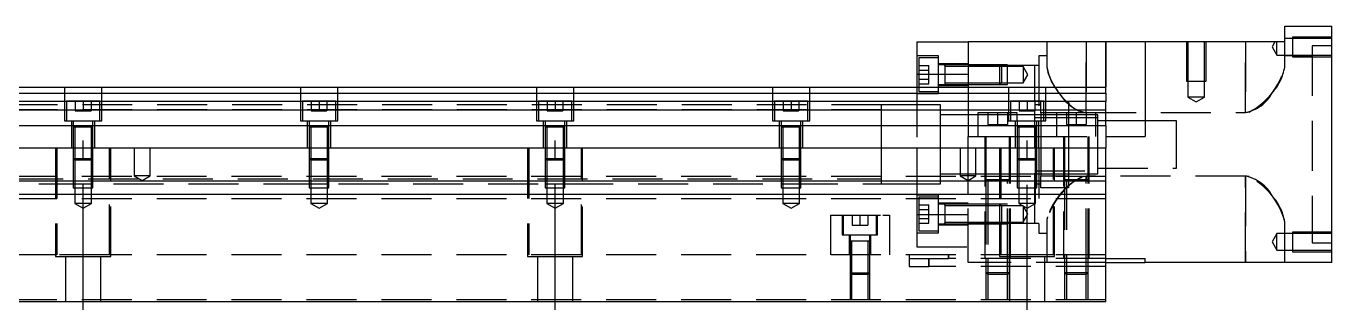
# Model space of a CAD drawing. Extents: x -20 to 986, y -280 to 102.
# Drawn here: x 485.5 to 817.5, y -239 to -167 of the extents above; entities that cross this region are included whole.
import ezdxf

# ---------------------------------------------------------------- set-up
doc = ezdxf.new("R2010")
doc.units = 0
doc.linetypes.add('CENTER', pattern=[50.8, 31.75, -6.35, 6.35, -6.35])
doc.linetypes.add('DASHED', pattern=[19.05, 12.7, -6.35])
doc.layers.get('0').update_dxf_attribs({"linetype": 'CONTINUOUS'})
doc.layers.add('CENTER', color=1, linetype='CENTER')

msp = doc.modelspace()

# ---------------------------------------------------------------- linework, layer by layer
at = {"color": 7, "linetype": 'CONTINUOUS'}
for p, q in [((805.5, -171.03), (805.5, -167.03)), ((805.5, -167.03), (817.5, -167.03)), ((817.5, -227.03), (817.5, -167.03)), ((712, -171.03), (725, -171.03)), ((712, -171.03), (712, -179.24658)), ((760, -171.03), (725, -171.03)), ((725, -171.03), (725, -182.53)), ((760, -182.53), (760, -171.03)), ((770, -171.03), (760, -171.03)), ((770, -171.03), (770, -195.03)), ((805.5, -171.03), (770, -171.03)), ((712, -179.24658), (725, -179.24658)), ((712, -179.24658), (712, -182.53)), ((473.5, -182.53), (760, -182.53)), ((760, -184.069608), (760, -182.53)), ((473.5, -184.069608), (760, -184.069608)), ((760, -184.069608), (760, -186.15154)), ((760, -186.15154), (473.5, -186.15154)), ((760, -188.366666), (473.5, -188.366666)), ((760, -188.366666), (760, -186.15154)), ((760, -192.211934), (760, -188.366666)), ((473.5, -192.211934), (760, -192.211934)), ((760, -192.211934), (760, -198.03)), ((760, -195.03), (770, -195.03)), ((760, -198.03), (0, -198.03)), ((760, -206.33), (760, -198.03)), ((760, -206.33), (0, -206.33)), ((760, -209.73), (760, -206.33)), ((760, -209.73), (0, -209.73)), ((760, -237.03), (760, -209.73)), ((760, -226.03), (770, -226.03)), ((760, -227.03), (770, -227.03)), ((770, -227.03), (770, -226.03)), ((817.5, -227.03), (770, -227.03)), ((760, -237.03), (0, -237.03))]:
    msp.add_line(p, q, dxfattribs=at)
at = {"color": 3, "linetype": 'DASHED'}
for p, q in [((745, -171.03), (745, -177.402214)), ((755, -188.952252), (755, -171.03)), ((755, -171.03), (755, -188.952252)), ((760, -171.03), (760, -182.53)), ((780.500006, -171.03), (780.500006, -181.03)), ((780.9, -171.03), (780.9, -181.03)), ((785.1, -181.03), (785.1, -171.03)), ((785.499994, -181.03), (785.499994, -171.03)), ((795.5, -171.03), (795.5, -188.952252)), ((795.5, -188.952252), (795.5, -171.03)), ((803.009982, -171.03), (802.287564, -172.281262)), ((802.287564, -172.281262), (803.5, -174.381262)), ((803.5, -174.381262), (803.5, -171.03)), ((807.5, -170.181262), (805.5, -170.181262)), ((805.5, -177.402214), (805.5, -171.03)), ((807.5, -169.781268), (807.5, -174.781258)), ((817.5, -169.781268), (807.5, -169.781268)), ((817.5, -170.181262), (807.5, -170.181262)), ((812.5, -172.03), (812.5, -222.03)), ((817.5, -172.03), (812.5, -172.03)), ((717.5, -174.60233), (712, -174.60233)), ((712.5, -175.10233), (712.5, -179.35233)), ((717.5, -175.10233), (712.5, -175.10233)), ((717.5, -179.35233), (717.5, -174.60233)), ((743, -174.53), (743, -191.03)), ((745, -174.53), (743, -174.53)), ((803.5, -174.381262), (807.5, -174.381262)), ((812.5, -174.53), (805.5, -174.53)), ((807.5, -174.381262), (817.5, -174.381262)), ((807.5, -174.781258), (817.5, -174.781258)), ((712.5, -177.04293), (715, -177.04293)), ((712.5, -178.19763), (715, -178.19763)), ((715, -178.19763), (715, -177.04293)), ((715, -180.507032), (715, -178.19763)), ((725, -176.60233), (717.5, -176.60233)), ((719.1, -176.85233), (717.5, -176.85233)), ((719.1, -176.85233), (719.095, -176.85233)), ((719.1, -176.852326), (719.1, -176.853182)), ((719.1, -176.85233), (719.1, -177.10978)), ((719.1, -177.109798), (719.1, -176.85233)), ((724.99998, -176.85233), (719.1, -176.85233)), ((719.105, -176.85233), (719.1, -176.85233)), ((719.1, -177.10978), (719.1, -179.35233)), ((724.99998, -177.25233), (719.1, -177.25233)), ((719.1, -179.2023), (719.1, -179.48317)), ((733.1, -176.85233), (725, -176.85233)), ((733.100006, -176.852336), (725, -176.852336)), ((733.27767, -177.03), (725, -177.03)), ((733.5, -177.25233), (725, -177.25233)), ((733.1, -179.35233), (733.1, -176.85233)), ((733.5, -177.25233), (733.1, -176.85233)), ((735, -176.852336), (733.10002, -176.852336)), ((735, -177.03), (733.27767, -177.03)), ((733.5, -177.25233), (733.5, -181.45233)), ((735, -177.25233), (733.50002, -177.25233)), ((735, -181.852326), (735, -176.852336)), ((742, -177.03), (735, -177.03)), ((739, -177.25233), (735, -177.25233)), ((739, -177.25233), (739, -181.45233)), ((740.212436, -179.35233), (739, -177.25233)), ((742, -186.03), (742, -177.03)), ((743, -177.03), (742, -177.03)), ((495.25, -182.53), (495.25, -191.03)), ((504.75, -191.03), (504.75, -182.53)), ((555.25, -182.53), (555.25, -191.03)), ((564.75, -191.03), (564.75, -182.53)), ((615.25, -182.53), (615.25, -191.03)), ((624.75, -191.03), (624.75, -182.53)), ((675.25, -182.53), (675.25, -191.03)), ((684.75, -191.03), (684.75, -182.53)), ((712, -182.53), (712, -198.03)), ((712.5, -179.35233), (712.5, -182.53)), ((712.5, -180.507032), (715, -180.507032)), ((712.5, -181.661732), (715, -181.661732)), ((712.5, -182.53), (712.5, -183.60233)), ((715, -181.661732), (715, -180.507032)), ((717.5, -184.10233), (717.5, -179.35233)), ((717.5, -181.85233), (719.1, -181.85233)), ((717.5, -182.10233), (725, -182.10233)), ((719.095, -181.85233), (719.1, -181.85233)), ((719.1, -179.35233), (719.1, -181.119324)), ((719.1, -181.119324), (719.1, -181.594932)), ((719.1, -181.119328), (719.1, -181.852336)), ((719.1, -181.45233), (724.99998, -181.45233)), ((719.1, -181.594932), (719.1, -181.85233)), ((719.1, -181.85233), (724.99998, -181.85233)), ((719.1, -181.85233), (719.105, -181.85233)), ((725, -181.45233), (733.5, -181.45233)), ((725, -181.852326), (733.1, -181.852326)), ((725, -181.85233), (733.1, -181.85233)), ((725, -182.53), (725, -195.03)), ((733.1, -181.85233), (733.1, -179.35233)), ((733.1, -181.85233), (733.5, -181.45233)), ((733.10002, -181.852326), (735, -181.852326)), ((733.50002, -181.45233), (735, -181.45233)), ((735, -181.45233), (739, -181.45233)), ((735.25, -182.53), (735.25, -191.03)), ((739, -181.45233), (740.212436, -179.35233)), ((744.75, -191.03), (744.75, -182.53)), ((780.500006, -181.03), (785.499994, -181.03)), ((780.9, -181.03), (780.9, -185.03)), ((785.1, -185.03), (785.1, -181.03)), ((712, -184.10233), (717.5, -184.10233)), ((712.5, -183.60233), (717.5, -183.60233)), ((783, -185.03), (780.9, -185.03)), ((780.9, -185.03), (783, -186.242436)), ((785.1, -185.03), (783, -185.03)), ((783, -186.242436), (785.1, -185.03)), ((703, -188.28), (25, -188.28)), ((703, -187.03), (473.5, -187.03)), ((504.25, -186.03), (495.75, -186.03)), ((495.75, -186.03), (495.75, -191.03)), ((498, -186.03), (498, -188.53)), ((498, -188.53), (500, -188.53)), ((500, -186.03), (500, -188.53)), ((500, -188.53), (502, -188.53)), ((502, -186.03), (502, -188.53)), ((504.25, -191.03), (504.25, -186.03)), ((564.25, -186.03), (555.75, -186.03)), ((555.75, -186.03), (555.75, -191.03)), ((558, -186.03), (558, -188.53)), ((558, -188.53), (560, -188.53)), ((560, -186.03), (560, -188.53)), ((560, -188.53), (562, -188.53)), ((562, -186.03), (562, -188.53)), ((564.25, -191.03), (564.25, -186.03)), ((624.25, -186.03), (615.75, -186.03)), ((615.75, -186.03), (615.75, -191.03)), ((618, -186.03), (618, -188.53)), ((618, -188.53), (620, -188.53)), ((620, -186.03), (620, -188.53)), ((620, -188.53), (622, -188.53)), ((622, -186.03), (622, -188.53)), ((624.25, -191.03), (624.25, -186.03)), ((684.25, -186.03), (675.75, -186.03)), ((675.75, -186.03), (675.75, -191.03)), ((678, -186.03), (678, -188.53)), ((678, -188.53), (680, -188.53)), ((680, -186.03), (680, -188.53)), ((680, -188.53), (682, -188.53)), ((682, -186.03), (682, -188.53)), ((684.25, -191.03), (684.25, -186.03)), ((703, -187.03), (702.995, -187.03)), ((703, -187.030502), (703, -187.03)), ((712, -187.03), (703, -187.03)), ((703.005, -187.03), (703, -187.03)), ((703, -197.230066), (703, -187.030502)), ((718, -187.03), (712, -187.03)), ((718, -197.03), (718, -187.03)), ((735.75, -189.03), (727.5, -189.03)), ((727.5, -189.03), (727.5, -195.03)), ((730, -189.03), (730, -192.03)), ((732.5, -189.03), (732.5, -192.03)), ((735, -189.03), (735, -192.03)), ((744.25, -186.03), (735.75, -186.03)), ((735.75, -186.03), (735.75, -191.03)), ((737.5, -189.03), (735.75, -189.03)), ((737.5, -191.03), (737.5, -189.03)), ((738, -186.03), (738, -188.53)), ((738, -188.53), (740, -188.53)), ((740, -186.03), (740, -188.53)), ((740, -188.53), (742, -188.53)), ((742, -186.03), (742, -188.53)), ((743.5, -187.03), (742, -187.03)), ((742, -191.03), (742, -188.53)), ((743.5, -189.03), (743.5, -186.03)), ((744.25, -189.03), (743.5, -189.03)), ((743.5, -189.03), (743.5, -191.03)), ((744.25, -186.03), (750.5, -186.03)), ((744.25, -191.03), (744.25, -186.03)), ((747.5, -189.03), (744.25, -189.03)), ((757.5, -189.03), (747.5, -189.03)), ((747.5, -189.03), (747.5, -195.03)), ((750, -189.03), (750, -192.03)), ((750.5, -186.03), (750.5, -189.03)), ((750.5, -189.03), (750.5, -195.03)), ((752.5, -189.03), (752.5, -192.03)), ((755, -188.952252), (795.5, -188.952252)), ((755, -189.03), (755, -192.03)), ((757.5, -195.03), (757.5, -189.03)), ((795.847748, -188.936468), (795.5, -188.952252)), ((796.192382, -188.890138), (795.847748, -188.936468)), ((796.427222, -188.841004), (796.192382, -188.890138)), ((495.25, -191.03), (504.75, -191.03)), ((497, -191.03), (497, -198.03)), ((497.5, -191.03), (497.5, -192.63)), ((502.5, -192.63), (502.5, -191.03)), ((503, -198.03), (503, -191.03)), ((555.25, -191.03), (564.75, -191.03)), ((557, -191.03), (557, -198.03)), ((557.5, -191.03), (557.5, -192.63)), ((562.5, -192.63), (562.5, -191.03)), ((563, -198.03), (563, -191.03)), ((615.25, -191.03), (624.75, -191.03)), ((617, -191.03), (617, -198.03)), ((617.5, -191.03), (617.5, -192.63)), ((622.5, -192.63), (622.5, -191.03)), ((623, -198.03), (623, -191.03)), ((675.25, -191.03), (684.75, -191.03)), ((677, -191.03), (677, -198.03)), ((677.5, -191.03), (677.5, -192.63)), ((682.5, -192.63), (682.5, -191.03)), ((683, -198.03), (683, -191.03)), ((725, -189.53), (718, -189.53)), ((727.5, -189.53), (725, -189.53)), ((735.75, -189.53), (727.5, -189.53)), ((730, -192.03), (732.5, -192.03)), ((732.5, -192.03), (735, -192.03)), ((735.25, -191.03), (744.75, -191.03)), ((737.5, -189.53), (735.75, -189.53)), ((737, -191.03), (737, -198.03)), ((742, -189.53), (737.5, -189.53)), ((737.5, -191.03), (737.5, -192.63)), ((742, -189.53), (741.995, -189.53)), ((742.005, -189.53), (742, -189.53)), ((743.5, -189.53), (742, -189.53)), ((743.5, -190.28), (742, -190.28)), ((742, -192.628864), (742, -191.03)), ((742.5, -192.63), (742.5, -191.03)), ((743, -198.03), (743, -191.03)), ((744.25, -189.53), (743.5, -189.53)), ((744.25, -190.28), (743.5, -190.28)), ((743.5, -191.03), (743.5, -195.03)), ((747.5, -189.53), (744.25, -189.53)), ((747.5, -190.28), (744.25, -190.28)), ((750.5, -189.53), (747.5, -189.53)), ((750.5, -190.28), (747.5, -190.28)), ((750, -192.03), (752.5, -192.03)), ((757.5, -189.53), (750.5, -189.53)), ((757.5, -190.28), (750.5, -190.28)), ((752.5, -192.03), (755, -192.03)), ((758, -189.53), (757.5, -189.53)), ((758, -190.28), (757.5, -190.28)), ((758, -195.03), (758, -189.53)), ((760, -191.03), (758, -191.03)), ((770, -191.03), (760, -191.03)), ((778, -191.03), (770, -191.03)), ((778, -197.03), (778, -191.03)), ((497.5, -192.625), (497.5, -192.63)), ((497.757468, -192.63), (497.5, -192.63)), ((497.5, -192.63), (497.5, -198.02998)), ((497.5, -192.63), (497.5, -192.635)), ((502.242552, -192.63), (497.757468, -192.63)), ((497.9, -192.63), (497.9, -198.02998)), ((502.1, -198.02998), (502.1, -192.63)), ((502.5, -192.63), (502.242552, -192.63)), ((502.5, -192.63), (502.5, -192.625)), ((502.5, -198.02998), (502.5, -192.63)), ((502.5, -192.635), (502.5, -192.63)), ((557.5, -192.625), (557.5, -192.63)), ((557.757468, -192.63), (557.5, -192.63)), ((557.5, -192.63), (557.5, -198.02998)), ((557.5, -192.63), (557.5, -192.635)), ((562.242552, -192.63), (557.757468, -192.63)), ((557.9, -192.63), (557.9, -198.02998)), ((562.1, -198.02998), (562.1, -192.63)), ((562.5, -192.63), (562.242552, -192.63)), ((562.5, -192.63), (562.5, -192.625)), ((562.5, -198.02998), (562.5, -192.63)), ((562.5, -192.635), (562.5, -192.63)), ((617.5, -192.625), (617.5, -192.63)), ((617.757468, -192.63), (617.5, -192.63)), ((617.5, -192.63), (617.5, -198.02998)), ((617.5, -192.63), (617.5, -192.635)), ((622.242552, -192.63), (617.757468, -192.63)), ((617.9, -192.63), (617.9, -198.02998)), ((622.1, -198.02998), (622.1, -192.63)), ((622.5, -192.63), (622.242552, -192.63)), ((622.5, -192.63), (622.5, -192.625)), ((622.5, -198.02998), (622.5, -192.63)), ((622.5, -192.635), (622.5, -192.63)), ((677.5, -192.625), (677.5, -192.63)), ((677.757468, -192.63), (677.5, -192.63)), ((677.5, -192.63), (677.5, -198.02998)), ((677.5, -192.63), (677.5, -192.635)), ((682.242552, -192.63), (677.757468, -192.63)), ((677.9, -192.63), (677.9, -198.02998)), ((682.1, -198.02998), (682.1, -192.63)), ((682.5, -192.63), (682.242552, -192.63)), ((682.5, -192.63), (682.5, -192.625)), ((682.5, -198.02998), (682.5, -192.63)), ((682.5, -192.635), (682.5, -192.63)), ((725, -198.03), (725, -195.03)), ((725, -195.03), (737.5, -195.03)), ((729.25, -195.03), (729.25, -226.03)), ((729.5, -195.03), (729.5, -198.03)), ((735.5, -206.035), (735.5, -195.03)), ((735.75, -226.03), (735.75, -195.03)), ((737.5, -192.625), (737.5, -192.63)), ((737.5, -192.63), (737.757448, -192.63)), ((737.757468, -192.63), (737.5, -192.63)), ((737.5, -192.63), (737.5, -198.02998)), ((737.5, -192.63), (737.5, -192.635)), ((737.5, -195.03), (737.9, -195.03)), ((742.242552, -192.63), (737.757468, -192.63)), ((737.9, -192.63), (737.9, -198.02998)), ((737.9, -195.03), (742.1, -195.03)), ((742, -195.03), (742, -192.628864)), ((742, -197.03), (742, -195.03)), ((742.1, -198.02998), (742.1, -192.63)), ((742.1, -195.03), (742.5, -195.03)), ((742.5, -192.63), (742.242552, -192.63)), ((742.242602, -192.63), (742.5, -192.63)), ((742.5, -192.63), (742.5, -192.625)), ((742.5, -198.02998), (742.5, -192.63)), ((742.5, -192.635), (742.5, -192.63)), ((742.5, -195.03), (760, -195.03)), ((743.5, -195.03), (743.5, -205.03)), ((749.25, -195.03), (749.25, -226.03)), ((749.5, -195.03), (749.5, -206.035)), ((750.5, -195.03), (750.5, -205.03)), ((755.5, -206.035), (755.5, -195.03)), ((755.75, -226.03), (755.75, -195.03)), ((758, -197.03), (758, -195.03)), ((493, -198.03), (493, -225.53)), ((493.291796, -198.03), (493.291796, -225.03)), ((497.5, -198.03), (497.5, -200.63)), ((497.500006, -198.03), (497.500006, -200.630006)), ((497.9, -198.03), (497.9, -201.03)), ((502.1, -201.03), (502.1, -198.03)), ((502.499994, -200.630006), (502.499994, -198.03)), ((502.5, -200.63), (502.5, -198.03)), ((506.708204, -225.03), (506.708204, -198.03)), ((507, -225.53), (507, -198.03)), ((513, -198.03), (513, -205.03)), ((517, -205.03), (517, -198.03)), ((557.5, -198.03), (557.5, -200.63)), ((557.500006, -198.03), (557.500006, -200.630006)), ((557.9, -198.03), (557.9, -201.03)), ((562.1, -201.03), (562.1, -198.03)), ((562.499994, -200.630006), (562.499994, -198.03)), ((562.5, -200.63), (562.5, -198.03)), ((613, -198.03), (613, -225.53)), ((613.291796, -198.03), (613.291796, -225.03)), ((617.5, -198.03), (617.5, -200.63)), ((617.500006, -198.03), (617.500006, -200.630006)), ((617.9, -198.03), (617.9, -201.03)), ((622.1, -201.03), (622.1, -198.03)), ((622.499994, -200.630006), (622.499994, -198.03)), ((622.5, -200.63), (622.5, -198.03)), ((626.708204, -225.03), (626.708204, -198.03)), ((627, -225.53), (627, -198.03)), ((677.5, -198.03), (677.5, -200.63)), ((677.500006, -198.03), (677.500006, -200.630006)), ((677.9, -198.03), (677.9, -201.03)), ((682.1, -201.03), (682.1, -198.03)), ((682.499994, -200.630006), (682.499994, -198.03)), ((682.5, -200.63), (682.5, -198.03)), ((703, -207.03), (703, -197.230066)), ((712, -198.03), (712, -206.33)), ((718, -198.03), (718, -197.03)), ((718, -206.33), (718, -198.03)), ((723, -198.03), (723, -205.03)), ((725, -206.33), (725, -198.03)), ((727, -205.03), (727, -198.03)), ((729.5, -198.03), (729.5, -206.03)), ((733, -198.03), (733, -225.53)), ((733.291796, -198.03), (733.291796, -225.03)), ((737.5, -198.03), (737.5, -200.63)), ((737.500006, -198.03), (737.500006, -200.630006)), ((737.9, -198.03), (737.9, -201.03)), ((742, -217.03), (742, -197.03)), ((742.1, -201.03), (742.1, -198.03)), ((742.499994, -200.630006), (742.499994, -198.03)), ((742.5, -200.63), (742.5, -198.03)), ((743, -198.03), (743, -219.53)), ((746.708204, -225.03), (746.708204, -198.03)), ((747, -225.53), (747, -198.03)), ((758, -204.53), (758, -197.03)), ((778, -203.03), (778, -197.03)), ((497.5, -200.63), (502.5, -200.63)), ((497.5, -200.63), (497.9, -201.03)), ((497.500006, -200.63002), (497.500006, -206.33)), ((502.1, -201.03), (497.9, -201.03)), ((497.9, -201.03002), (497.9, -208.03)), ((502.1, -201.03), (502.5, -200.63)), ((502.1, -208.03), (502.1, -201.03002)), ((502.499994, -206.33), (502.499994, -200.63002)), ((557.5, -200.63), (562.5, -200.63)), ((557.5, -200.63), (557.9, -201.03)), ((557.500006, -200.63002), (557.500006, -206.33)), ((562.1, -201.03), (557.9, -201.03)), ((557.9, -201.03002), (557.9, -208.03)), ((562.1, -201.03), (562.5, -200.63)), ((562.1, -208.03), (562.1, -201.03002)), ((562.499994, -206.33), (562.499994, -200.63002)), ((617.5, -200.63), (622.5, -200.63)), ((617.5, -200.63), (617.9, -201.03)), ((617.500006, -200.63002), (617.500006, -206.33)), ((622.1, -201.03), (617.9, -201.03)), ((617.9, -201.03002), (617.9, -208.03)), ((622.1, -201.03), (622.5, -200.63)), ((622.1, -208.03), (622.1, -201.03002)), ((622.499994, -206.33), (622.499994, -200.63002)), ((677.5, -200.63), (682.5, -200.63)), ((677.5, -200.63), (677.9, -201.03)), ((677.500006, -200.63002), (677.500006, -206.33)), ((682.1, -201.03), (677.9, -201.03)), ((677.9, -201.03002), (677.9, -208.03)), ((682.1, -201.03), (682.5, -200.63)), ((682.1, -208.03), (682.1, -201.03002)), ((682.499994, -206.33), (682.499994, -200.63002)), ((737.5, -200.63), (742.5, -200.63)), ((737.5, -200.63), (737.9, -201.03)), ((737.500006, -200.63002), (737.500006, -206.33)), ((742.1, -201.03), (737.9, -201.03)), ((737.9, -201.03002), (737.9, -208.03)), ((742.1, -201.03), (742.5, -200.63)), ((742.1, -208.03), (742.1, -201.03002)), ((742.499994, -206.33), (742.499994, -200.63002)), ((760, -205.18), (0, -205.18)), ((25, -205.78), (703, -205.78)), ((517, -205.03), (513, -205.03)), ((513, -205.03), (515, -206.1847)), ((515, -206.1847), (517, -205.03)), ((718, -204.53), (725, -204.53)), ((727, -205.03), (723, -205.03)), ((723, -205.03), (725, -206.1847)), ((725, -204.53), (729.5, -204.53)), ((725, -206.1847), (727, -205.03)), ((729.5, -204.53), (742.005, -204.53)), ((741.995, -204.53), (750.5, -204.53)), ((742, -203.78), (758, -203.78)), ((742.005, -204.53), (750.5, -204.53)), ((743.5, -205.03), (750.5, -205.03)), ((743.5, -208.03), (743.5, -205.03)), ((750.5, -204.53), (758, -204.53)), ((750.5, -205.03), (750.5, -208.03)), ((754.072778, -205.218996), (754.258914, -205.178876)), ((755, -205.107748), (754.255708, -205.17949)), ((754.258914, -205.178876), (755, -205.107748)), ((795.5, -205.107748), (755, -205.107748)), ((755, -206.02998), (755, -205.107748)), ((755, -205.107748), (755, -206.02998)), ((758, -203.03), (778, -203.03)), ((795.5, -205.107748), (795.5, -227.03)), ((795.5, -227.03), (795.5, -205.107748)), ((795.847748, -205.123532), (795.5, -205.107748)), ((796.192382, -205.169862), (795.847748, -205.123532)), ((796.427222, -205.218996), (796.192382, -205.169862)), ((412.499994, -207.03), (703.005, -207.03)), ((497.500006, -206.33), (497.500006, -208.03)), ((497.500006, -207.03), (502.499994, -207.03)), ((497.500006, -208.03), (502.499994, -208.03)), ((497.9, -208.03), (497.9, -212.03)), ((502.1, -212.03), (502.1, -208.03)), ((502.499994, -208.03), (502.499994, -206.33)), ((557.500006, -206.33), (557.500006, -208.03)), ((557.500006, -207.03), (562.499994, -207.03)), ((557.500006, -208.03), (562.499994, -208.03)), ((557.9, -208.03), (557.9, -212.03)), ((562.1, -212.03), (562.1, -208.03)), ((562.499994, -208.03), (562.499994, -206.33)), ((617.500006, -206.33), (617.500006, -208.03)), ((617.500006, -207.03), (622.499994, -207.03)), ((617.500006, -208.03), (622.499994, -208.03)), ((617.9, -208.03), (617.9, -212.03)), ((622.1, -212.03), (622.1, -208.03)), ((622.499994, -208.03), (622.499994, -206.33)), ((677.500006, -206.33), (677.500006, -208.03)), ((677.500006, -207.03), (682.499994, -207.03)), ((677.500006, -208.03), (682.499994, -208.03)), ((677.9, -208.03), (677.9, -212.03)), ((682.1, -212.03), (682.1, -208.03)), ((682.499994, -208.03), (682.499994, -206.33)), ((702.995, -207.03), (703.291796, -207.03)), ((703.291796, -207.03), (712, -207.03)), ((712, -206.33), (712, -209.73)), ((712, -207.03), (716.708204, -207.03)), ((716.708204, -207.03), (718, -207.03)), ((718, -207.03), (718, -206.33)), ((725, -209.73), (725, -206.33)), ((735.500006, -206.03), (729.499994, -206.03)), ((735.500006, -206.03), (729.499994, -206.03)), ((729.5, -206.025), (729.5, -206.03)), ((729.849602, -206.03), (729.5, -206.03)), ((729.5, -206.03), (729.5, -206.33)), ((729.5, -206.03), (729.5, -206.035)), ((729.5, -206.33), (729.5, -209.73)), ((730, -206.03), (730, -206.33)), ((730, -206.33), (730, -209.73)), ((735, -226.02998), (735, -206.03)), ((735.5, -206.03), (735.15035, -206.03)), ((735.5, -226.02998), (735.5, -206.025)), ((737.500006, -206.33), (737.500006, -208.03)), ((737.500006, -208.03), (742.499994, -208.03)), ((737.9, -208.03), (737.9, -212.03)), ((742, -207.03), (743.5, -207.03)), ((742.1, -212.03), (742.1, -208.03)), ((742.499994, -208.03), (742.499994, -206.33)), ((750.5, -208.03), (743.5, -208.03)), ((749.5, -206.025), (749.5, -226.02998)), ((749.5, -206.03), (749.84965, -206.03)), ((749.849602, -206.03), (749.5, -206.03)), ((755.15035, -206.03), (749.849602, -206.03)), ((750, -206.03), (750, -226.02998)), ((755, -226.02998), (755, -206.03)), ((755.150204, -206.03), (755.5, -206.03)), ((755.5, -206.03), (755.15035, -206.03)), ((755.5, -226.02998), (755.5, -206.025)), ((760, -210.88), (0, -210.88)), ((502.1, -212.03), (497.9, -212.03)), ((497.9, -212.03), (500, -213.242436)), ((500, -213.242436), (502.1, -212.03)), ((562.1, -212.03), (557.9, -212.03)), ((557.9, -212.03), (560, -213.242436)), ((560, -213.242436), (562.1, -212.03)), ((622.1, -212.03), (617.9, -212.03)), ((617.9, -212.03), (620, -213.242436)), ((620, -213.242436), (622.1, -212.03)), ((682.1, -212.03), (677.9, -212.03)), ((677.9, -212.03), (680, -213.242436)), ((680, -213.242436), (682.1, -212.03)), ((712, -209.73), (712, -214.81342)), ((717.5, -209.95767), (712, -209.95767)), ((712.5, -210.45767), (712.5, -214.70767)), ((716.708204, -210.45767), (712.5, -210.45767)), ((712.5, -212.398268), (715, -212.398268)), ((715, -213.552968), (715, -212.398268)), ((717.5, -210.45767), (716.708204, -210.45767)), ((717.5, -214.70767), (717.5, -209.95767)), ((725, -211.95767), (717.5, -211.95767)), ((719.1, -212.20767), (717.5, -212.20767)), ((719.1, -212.20767), (719.095, -212.20767)), ((719.1, -212.207664), (719.1, -212.60767)), ((719.1, -212.20767), (719.1, -212.465118)), ((719.1, -212.465136), (719.1, -212.20767)), ((724.99998, -212.20767), (719.1, -212.20767)), ((719.105, -212.20767), (719.1, -212.20767)), ((719.1, -212.465118), (719.1, -214.70767)), ((725, -226.03), (725, -209.73)), ((729.5, -212.20767), (725, -212.20767)), ((729.5, -212.207674), (725, -212.207674)), ((729.5, -209.73), (729.5, -226.02998)), ((730, -212.20767), (729.5, -212.20767)), ((730, -212.207674), (729.5, -212.207674)), ((730, -209.73), (730, -226.02998)), ((733.1, -212.20767), (730, -212.20767)), ((733.1, -212.207674), (730, -212.207674)), ((733.1, -214.70767), (733.1, -212.20767)), ((733.5, -212.60767), (733.1, -212.20767)), ((735, -212.207674), (733.10002, -212.207674)), ((742.1, -212.03), (737.9, -212.03)), ((737.9, -212.03), (740, -213.242436)), ((740, -213.242436), (742.1, -212.03)), ((690, -215.03), (703.291796, -215.03)), ((690, -215.03), (690, -225.03)), ((693, -215.03), (693, -220.03)), ((693.25, -215.03), (693.25, -220.03)), ((695.5, -215.03), (695.5, -217.53)), ((697.5, -215.03), (697.5, -217.53)), ((699.5, -215.03), (699.5, -217.53)), ((701.75, -220.03), (701.75, -215.03)), ((702, -220.03), (702, -215.03)), ((703.291796, -215.03), (705, -215.03)), ((705, -215.03), (705, -225.03)), ((712, -214.81342), (712, -223.03)), ((712, -214.81342), (716.708204, -214.81342)), ((712.5, -213.552968), (715, -213.552968)), ((712.5, -214.70767), (712.5, -218.95767)), ((715, -215.86237), (715, -213.552968)), ((716.708204, -214.81342), (725, -214.81342)), ((717.5, -219.45767), (717.5, -214.70767)), ((724.99998, -212.60767), (719.1, -212.60767)), ((719.1, -214.565624), (719.1, -214.849714)), ((719.1, -214.70767), (719.1, -216.950272)), ((729.5, -212.60767), (725, -212.60767)), ((730, -212.60767), (729.5, -212.60767)), ((733.5, -212.60767), (730, -212.60767)), ((733.1, -217.20767), (733.1, -214.70767)), ((733.5, -212.60767), (733.5, -214.70767)), ((733.5, -214.70767), (733.5, -216.80767)), ((735, -212.60767), (733.50002, -212.60767)), ((739, -212.60767), (735, -212.60767)), ((739, -212.60767), (739, -216.80767)), ((740.212436, -214.70767), (739, -212.60767)), ((739, -216.80767), (740.212436, -214.70767)), ((695.5, -217.53), (697.5, -217.53)), ((697.5, -217.53), (699.5, -217.53)), ((712.5, -215.86237), (715, -215.86237)), ((712.5, -217.01707), (715, -217.01707)), ((712.5, -218.95767), (717.5, -218.95767)), ((715, -217.01707), (715, -215.86237)), ((717.5, -217.20767), (719.105, -217.20767)), ((717.5, -217.45767), (725, -217.45767)), ((719.095, -217.20767), (724.99998, -217.20767)), ((719.1, -216.80767), (719.1, -217.207674)), ((719.1, -216.80767), (724.99998, -216.80767)), ((719.1, -217.20767), (719.1, -216.95022)), ((719.1, -216.950272), (719.1, -217.20767)), ((719.1, -216.950272), (719.1, -217.20767)), ((725, -216.80767), (729.5, -216.80767)), ((725, -217.03), (729.5, -217.03)), ((725, -217.207664), (729.5, -217.207664)), ((725, -217.20767), (729.5, -217.20767)), ((729.5, -216.80767), (730, -216.80767)), ((729.5, -217.03), (730, -217.03)), ((729.5, -217.207664), (730, -217.207664)), ((729.5, -217.20767), (730, -217.20767)), ((730, -216.80767), (733.5, -216.80767)), ((730, -217.03), (742, -217.03)), ((730, -217.207664), (733.1, -217.207664)), ((730, -217.20767), (733.1, -217.20767)), ((733.1, -217.20767), (733.5, -216.80767)), ((733.10002, -217.207664), (735, -217.207664)), ((733.50002, -216.80767), (735, -216.80767)), ((735, -216.80767), (739, -216.80767)), ((742, -217.03), (743, -217.03)), ((745, -216.657786), (745, -227.03)), ((805.5, -227.03), (805.5, -216.657786)), ((693, -220.03), (702, -220.03)), ((694.75, -220.03), (694.75, -225.03)), ((695, -220.03), (695, -221.635)), ((695, -221.625), (695, -225.02998)), ((695, -221.63), (695.257448, -221.63)), ((695.257468, -221.63), (695, -221.63)), ((699.742552, -221.63), (695.257468, -221.63)), ((695.4, -221.63), (695.4, -225.02998)), ((699.6, -225.02998), (699.6, -221.63)), ((700, -221.63), (699.742552, -221.63)), ((699.742602, -221.63), (700, -221.63)), ((700, -221.635), (700, -220.03)), ((700, -225.02998), (700, -221.625)), ((700.25, -225.03), (700.25, -220.03)), ((712, -219.45767), (717.5, -219.45767)), ((743, -219.53), (745, -219.53)), ((803.5, -219.678738), (802.287564, -221.778738)), ((802.287564, -221.778738), (803.5, -223.878738)), ((803.5, -223.878738), (803.5, -219.678738)), ((807.5, -219.678738), (803.5, -219.678738)), ((805.5, -219.53), (812.5, -219.53)), ((807.5, -219.278742), (807.5, -224.278732)), ((817.5, -219.278742), (807.5, -219.278742)), ((817.5, -219.678738), (807.5, -219.678738)), ((812.5, -222.03), (817.5, -222.03)), ((760, -225.03), (0, -225.03)), ((493, -225.53), (500, -225.53)), ((506.708204, -225.03), (493.291796, -225.03)), ((495.5, -225.53), (495.5, -237.03)), ((500, -225.53), (507, -225.53)), ((504.5, -237.03), (504.5, -225.53)), ((613, -225.53), (620, -225.53)), ((626.708204, -225.03), (613.291796, -225.03)), ((615.5, -225.53), (615.5, -237.03)), ((620, -225.53), (627, -225.53)), ((624.5, -237.03), (624.5, -225.53)), ((695, -225.03), (695, -229.63)), ((695.000006, -225.03), (695.000006, -229.630006)), ((695.4, -225.03), (695.4, -230.03)), ((699.6, -230.03), (699.6, -225.03)), ((699.999994, -229.630006), (699.999994, -225.03)), ((700, -229.63), (700, -225.03)), ((710, -225.03), (710, -226.03)), ((712, -223.03), (725, -223.03)), ((720, -226.03), (720, -225.03)), ((720, -225.03), (720, -226.03)), ((733, -225.53), (740, -225.53)), ((746.708204, -225.03), (733.291796, -225.03)), ((735.5, -225.53), (735.5, -237.03)), ((740, -225.53), (747, -225.53)), ((744.5, -237.03), (744.5, -225.53)), ((803.5, -223.878738), (807.5, -223.878738)), ((807.5, -223.878738), (817.5, -223.878738)), ((807.5, -224.278732), (817.5, -224.278732)), ((710, -226.03), (720, -226.03)), ((710, -226.03), (710, -228.03)), ((710, -228.03), (715, -228.03)), ((715, -228.03), (715, -226.03)), ((715, -226.03), (715, -228.03)), ((760, -228.03), (715, -228.03)), ((760, -226.03), (720, -226.03)), ((725, -227.03), (725, -226.03)), ((755, -227.03), (725, -227.03)), ((729.5, -226.03), (729.5, -229.53)), ((729.500006, -226.03), (729.500006, -229.530006)), ((730, -226.03), (730, -230.03)), ((735, -230.03), (735, -226.03)), ((735.499994, -229.530006), (735.499994, -226.03)), ((735.5, -229.53), (735.5, -226.03)), ((749.5, -226.03), (749.5, -229.53)), ((749.500006, -226.03), (749.500006, -229.530006)), ((750, -226.03), (750, -230.03)), ((755, -230.03), (755, -226.03)), ((755.5, -227.03), (755, -227.03)), ((755.499994, -229.530006), (755.499994, -226.03)), ((755.5, -229.53), (755.5, -226.03)), ((760, -227.03), (755.5, -227.03)), ((695, -229.63), (700, -229.63)), ((695, -229.63), (695.4, -230.03)), ((695.000006, -229.63002), (695.000006, -236.53)), ((699.6, -230.03), (695.4, -230.03)), ((695.4, -230.03002), (695.4, -236.53)), ((699.6, -230.03), (700, -229.63)), ((699.6, -236.53), (699.6, -230.03002)), ((699.999994, -236.53), (699.999994, -229.63002)), ((729.5, -229.53), (735.5, -229.53)), ((729.5, -229.53), (730, -230.03)), ((729.500006, -229.53002), (729.500006, -236.53)), ((735, -230.03), (730, -230.03)), ((730, -230.03002), (730, -236.53)), ((735, -230.03), (735.5, -229.53)), ((735, -236.53), (735, -230.03002)), ((735.499994, -236.53), (735.499994, -229.53002)), ((749.5, -229.53), (755.5, -229.53)), ((749.5, -229.53), (750, -230.03)), ((749.500006, -229.53002), (749.500006, -236.53)), ((755, -230.03), (750, -230.03)), ((750, -230.03002), (750, -236.53)), ((755, -230.03), (755.5, -229.53)), ((755, -236.53), (755, -230.03002)), ((755.499994, -236.53), (755.499994, -229.53002)), ((760, -236.53), (6.499992, -236.53))]:
    msp.add_line(p, q, dxfattribs=at)
for centre, radius, start, end in [((757.917859, -175.180248), 13.107563, 189.759785, 221.86184955), ((761.674954, -173.657528), 17.090252, 192.656903, 229.161821), ((788.4387, -173.187365), 17.574211, 297.03658446, 346.12340483), ((792.582141, -175.180248), 13.107563, 318.13815045, 350.240215), ((756.823107, -179.295691), 9.827151, 208.11991306, 259.3087055), ((793.676893, -179.295691), 9.827151, 280.6912945, 331.88008694), ((755.637516, -182.273702), 6.70891, 220.013548, 264.547231), ((762.0613, -220.872635), 17.574211, 117.03658446, 166.12340483), ((761.78864, -220.975156), 17.499947, 115.49641242, 161.42811956), ((793.676893, -214.764309), 9.827151, 28.11991306, 79.3087055), ((788.4387, -220.872635), 17.574211, 13.87659517, 62.96341554), ((792.582141, -218.879752), 13.107563, 9.759785, 41.86184955), ((749.622059, -216.749601), 4.622971, 163.04601178, 178.86199356)]:
    msp.add_arc(centre, radius, start, end, dxfattribs=at)
at = {"layer": 'CENTER', "color": 1, "linetype": 'CENTER'}
for p, q in [((500, -239.03), (500, -196.03)), ((620, -239.03), (620, -196.03)), ((740, -239.03), (740, -196.03))]:
    msp.add_line(p, q, dxfattribs=at)

doc.saveas('drawing.dxf')
